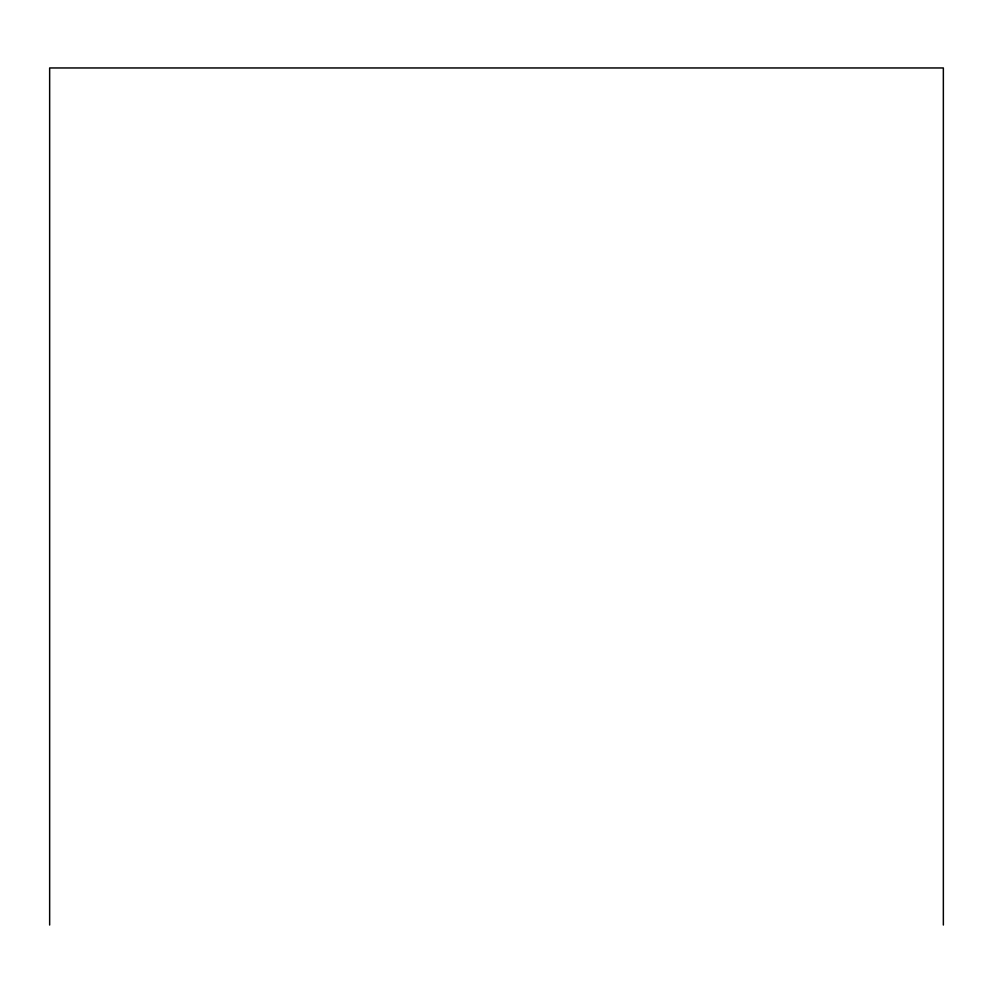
<?xml version="1.0" encoding="UTF-8"?>
<svg xmlns="http://www.w3.org/2000/svg" width="993" height="993" viewBox="0 0 993 993"><rect width="100%" height="100%" fill="white"/><g stroke="black" fill="none" stroke-linecap="round" stroke-linejoin="round"><path stroke-width="1.49" d="M943.35 925.042L943.35 67.958L49.65 67.958L49.65 925.042"/></g></svg>
